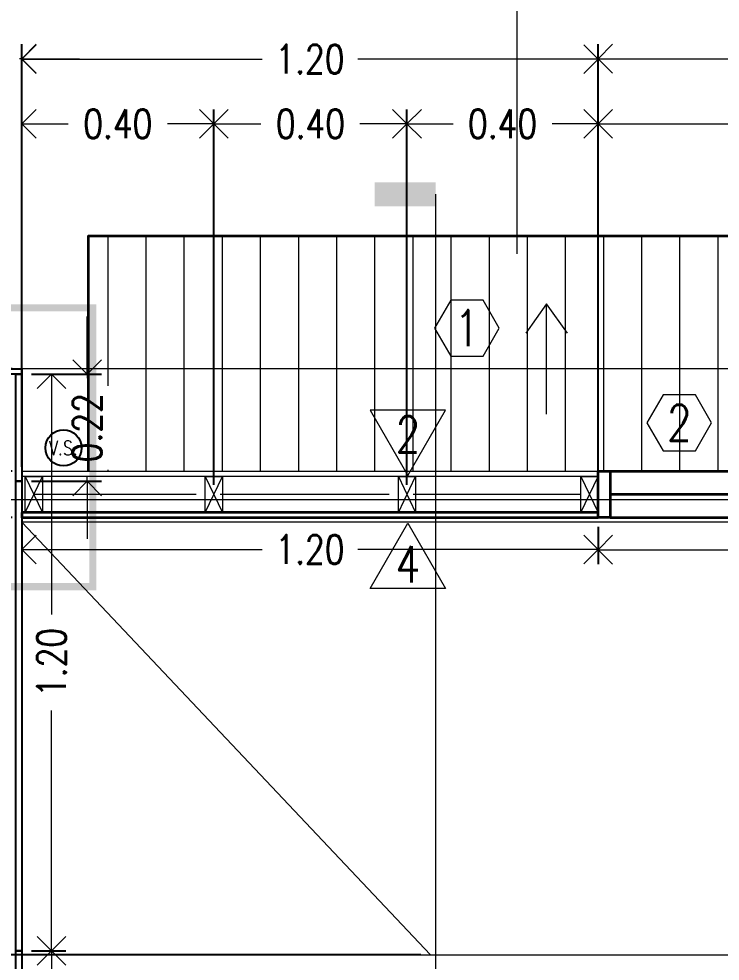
# Model space of a CAD drawing. Header units: metres. Extents: x -2 to 690, y -116 to 73.
# Drawn here: x 463.841 to 465.301, y 49.24 to 51.201 of the extents above; entities that cross this region are included whole.
import ezdxf

# ---------------------------------------------------------------- set-up
doc = ezdxf.new("R2010")
doc.units = ezdxf.units.M
doc.header["$LTSCALE"] = 5
doc.header["$MEASUREMENT"] = 0
doc.layers.get('0').update_dxf_attribs({"color": 30})
doc.layers.get('DEFPOINTS').update_dxf_attribs({"color": 210})
for name, color, linetype, lineweight in [('A-ANNO-DIMS', 3, 'Continuous', 18), ('A-ANNO-SYMB', 3, 'Continuous', 18), ('A-ANNO-TEXT', 3, 'Continuous', 18), ('A-DETL-MBND', 3, 'Continuous', 18), ('A-DETL-MCUT', 4, 'Continuous', 25), ('A-ELEV-IDEN', 3, 'Continuous', 18), ('A-ELEV-MBE1', 7, 'Continuous', 35), ('A-ELEV-MBE2', 4, 'Continuous', 25), ('A-FLOR-PATT', 8, 'Continuous', 18), ('A-FURN', 8, 'Continuous', 18), ('A-SECT-MCUT', 7, 'Continuous', 35), ('A-WALL-PATT', 8, 'Continuous', 18), ('A-WALL-STUD', 3, 'Continuous', 18)]:
    doc.layers.add(name, color=color, linetype=linetype, lineweight=lineweight)
doc.styles.add('E-ROMANS', font='romans.shx', dxfattribs={"width": 0.8})
doc.dimstyles.new('E-0050_ARW_12', dxfattribs={"dimscale": 0.001, "dimtxt": 60, "dimasz": 60, "dimexe": 30, "dimexo": 20, "dimgap": 30, "dimtad": 0, "dimzin": 0, "dimdsep": 46, "dimtxsty": 'E-ROMANS', "dimblk": 'OPEN90', "dimcen": 30, "dimclrd": 256, "dimclre": 256, "dimclrt": 256, "dimadec": 0, "dimazin": 0, "dimtfac": 1, "dimtmove": 1, "dimatfit": 3, "dimldrblk": 'OPEN90', "dimfxl": 1, "dimtfill": 1, "dimtolj": 1, "dimtzin": 0, "dimlwd": -1, "dimarcsym": 0})

# ---------------------------------------------------------------- blocks, each defined once
blk = doc.blocks.new('_Open90')
at = {"color": 0, "linetype": 'ByBlock', "lineweight": -2}
for p, q in [((-0.5, 0.5), (0, 0)), ((0, 0), (-1, 0)), ((0, 0), (-0.5, -0.5))]:
    blk.add_line(p, q, dxfattribs=at)
blk = doc.blocks.new('*D1261')
at = {"layer": 'A-ANNO-DIMS', "lineweight": -2, "transparency": 16777216}
for p, q in [((463.8666, 49.2615), (463.9384, 49.2615)), ((463.8666, 48.0615), (463.9384, 48.0615))]:
    blk.add_line(p, q, dxfattribs=at)
at = {"layer": 'A-ANNO-DIMS', "transparency": 16777216}
for p, q in [((463.9084, 49.2015), (463.9084, 48.7613)), ((463.9084, 48.1215), (463.9084, 48.5618))]:
    blk.add_line(p, q, dxfattribs=at)
at = {"layer": 'DEFPOINTS', "color": 0, "transparency": 16777216}
for p in [(463.8466, 49.2615), (463.9084, 49.2615), (463.8466, 48.0615)]:
    blk.add_point(p, dxfattribs=at)
at = {"layer": 'A-ANNO-DIMS', "transparency": 16777216, "xscale": 0.06, "yscale": 0.06, "zscale": 0.06}
for p, rotation in [((463.9084, 49.2615), 90), ((463.9084, 48.0615), 270)]:
    blk.add_blockref('_Open90', p, dxfattribs=dict(at, rotation=rotation))
at = {"layer": 'A-ANNO-DIMS', "transparency": 16777216, "insert": (463.9084, 48.6615), "char_height": 0.06, "attachment_point": 5, "rotation": 90, "style": 'E-ROMANS', "bg_fill": 3, "box_fill_scale": 1.25, "bg_fill_color": 256, "bg_fill_true_color": 13158600, "bg_fill_transparency": 0}
blk.add_mtext('\\A1;1.20', dxfattribs=at)
blk = doc.blocks.new('*D1262')
at = {"layer": 'A-ANNO-DIMS', "transparency": 16777216}
for p, q in [((463.9826, 50.5215), (463.9826, 50.5815)), ((463.9826, 50.4615), (463.9826, 50.4532)), ((463.9826, 50.2385), (463.9826, 50.2469)), ((463.9826, 50.1785), (463.9826, 50.1185))]:
    blk.add_line(p, q, dxfattribs=at)
at = {"layer": 'A-ANNO-DIMS', "lineweight": -2, "transparency": 16777216}
for p, q in [((463.8666, 50.4615), (464.0126, 50.4615)), ((463.8666, 50.2385), (464.0126, 50.2385))]:
    blk.add_line(p, q, dxfattribs=at)
at = {"layer": 'DEFPOINTS', "color": 0, "transparency": 16777216}
for p in [(463.8466, 50.4615), (463.9826, 50.4615), (463.8466, 50.2385)]:
    blk.add_point(p, dxfattribs=at)
at = {"layer": 'A-ANNO-DIMS', "transparency": 16777216, "xscale": 0.06, "yscale": 0.06, "zscale": 0.06}
for p, rotation in [((463.9826, 50.4615), 270), ((463.9826, 50.2385), 90)]:
    blk.add_blockref('_Open90', p, dxfattribs=dict(at, rotation=rotation))
at = {"layer": 'A-ANNO-DIMS', "transparency": 16777216, "insert": (463.9826, 50.35), "char_height": 0.06, "attachment_point": 5, "rotation": 90, "style": 'E-ROMANS', "bg_fill": 3, "box_fill_scale": 1.25, "bg_fill_color": 256, "bg_fill_true_color": 13158600, "bg_fill_transparency": 0}
blk.add_mtext('\\A1;0.22', dxfattribs=at)
blk = doc.blocks.new('*D1263')
at = {"layer": 'A-ANNO-DIMS', "lineweight": -2, "transparency": 16777216}
for p, q in [((463.8466, 50.2685), (463.8466, 51.1469)), ((465.0466, 50.2585), (465.0466, 51.1469))]:
    blk.add_line(p, q, dxfattribs=at)
at = {"layer": 'A-ANNO-DIMS', "transparency": 16777216}
for p, q in [((463.9066, 51.1169), (464.3469, 51.1169)), ((464.9866, 51.1169), (464.5463, 51.1169))]:
    blk.add_line(p, q, dxfattribs=at)
at = {"layer": 'DEFPOINTS', "color": 0, "transparency": 16777216}
for p in [(465.0466, 51.1169), (463.8466, 50.2485), (465.0466, 50.2385)]:
    blk.add_point(p, dxfattribs=at)
at = {"layer": 'A-ANNO-DIMS', "transparency": 16777216, "xscale": 0.06, "yscale": 0.06, "zscale": 0.06, "rotation": 180}
blk.add_blockref('_Open90', (463.8466, 51.1169), dxfattribs=at)
at = {"layer": 'A-ANNO-DIMS', "transparency": 16777216, "xscale": 0.06, "yscale": 0.06, "zscale": 0.06}
blk.add_blockref('_Open90', (465.0466, 51.1169), dxfattribs=at)
at = {"layer": 'A-ANNO-DIMS', "transparency": 16777216, "insert": (464.4466, 51.1169), "char_height": 0.06, "attachment_point": 5, "style": 'E-ROMANS', "bg_fill": 3, "box_fill_scale": 1.25, "bg_fill_color": 256, "bg_fill_true_color": 13158600, "bg_fill_transparency": 0}
blk.add_mtext('\\A1;1.20', dxfattribs=at)
blk = doc.blocks.new('*D678')
at = {"layer": 'A-ANNO-DIMS', "lineweight": -2, "transparency": 16777216}
for p, q in [((463.8465, 50.1394), (463.8465, 50.0668)), ((465.0465, 50.1394), (465.0465, 50.0668))]:
    blk.add_line(p, q, dxfattribs=at)
at = {"layer": 'A-ANNO-DIMS', "transparency": 16777216}
for p, q in [((463.9065, 50.0968), (464.3468, 50.0968)), ((464.9865, 50.0968), (464.5462, 50.0968))]:
    blk.add_line(p, q, dxfattribs=at)
at = {"layer": 'DEFPOINTS', "color": 0, "transparency": 16777216}
for p in [(463.8465, 50.1594), (465.0465, 50.1594), (465.0465, 50.0968)]:
    blk.add_point(p, dxfattribs=at)
at = {"layer": 'A-ANNO-DIMS', "transparency": 16777216, "xscale": 0.06, "yscale": 0.06, "zscale": 0.06, "rotation": 180}
blk.add_blockref('_Open90', (463.8465, 50.0968), dxfattribs=at)
at = {"layer": 'A-ANNO-DIMS', "transparency": 16777216, "xscale": 0.06, "yscale": 0.06, "zscale": 0.06}
blk.add_blockref('_Open90', (465.0465, 50.0968), dxfattribs=at)
at = {"layer": 'A-ANNO-DIMS', "transparency": 16777216, "insert": (464.4465, 50.0968), "char_height": 0.06, "attachment_point": 5, "style": 'E-ROMANS', "bg_fill": 3, "box_fill_scale": 1.25, "bg_fill_color": 256, "bg_fill_true_color": 13158600, "bg_fill_transparency": 0}
blk.add_mtext('\\A1;1.20', dxfattribs=at)
blk = doc.blocks.new('*D639')
at = {"layer": 'A-ANNO-DIMS', "lineweight": -2, "transparency": 16777216}
for p, q in [((465.0466, 50.2695), (465.0466, 51.1479)), ((465.8936, 50.2695), (465.8936, 51.1479))]:
    blk.add_line(p, q, dxfattribs=at)
at = {"layer": 'A-ANNO-DIMS', "transparency": 16777216}
for p, q in [((465.1066, 51.1179), (465.3669, 51.1179)), ((465.8336, 51.1179), (465.5732, 51.1179))]:
    blk.add_line(p, q, dxfattribs=at)
at = {"layer": 'DEFPOINTS', "color": 0, "transparency": 16777216}
for p in [(465.8936, 51.1179), (465.0466, 50.2495), (465.8936, 50.2495)]:
    blk.add_point(p, dxfattribs=at)
at = {"layer": 'A-ANNO-DIMS', "transparency": 16777216, "xscale": 0.06, "yscale": 0.06, "zscale": 0.06, "rotation": 180}
blk.add_blockref('_Open90', (465.0466, 51.1179), dxfattribs=at)
at = {"layer": 'A-ANNO-DIMS', "transparency": 16777216, "xscale": 0.06, "yscale": 0.06, "zscale": 0.06}
blk.add_blockref('_Open90', (465.8936, 51.1179), dxfattribs=at)
at = {"layer": 'A-ANNO-DIMS', "transparency": 16777216, "insert": (465.4701, 51.1179), "char_height": 0.06, "attachment_point": 5, "style": 'E-ROMANS', "bg_fill": 3, "box_fill_scale": 1.25, "bg_fill_color": 256, "bg_fill_true_color": 13158600, "bg_fill_transparency": 0}
blk.add_mtext('\\A1;0.85', dxfattribs=at)
blk = doc.blocks.new('*D641')
at = {"layer": 'A-ANNO-DIMS', "lineweight": -2, "transparency": 16777216}
for p, q in [((463.8466, 50.2685), (463.8466, 51.0123)), ((464.2466, 50.231), (464.2466, 51.0123))]:
    blk.add_line(p, q, dxfattribs=at)
at = {"layer": 'A-ANNO-DIMS', "transparency": 16777216}
for p, q in [((463.9066, 50.9823), (463.9434, 50.9823)), ((464.1866, 50.9823), (464.1497, 50.9823))]:
    blk.add_line(p, q, dxfattribs=at)
at = {"layer": 'DEFPOINTS', "color": 0, "transparency": 16777216}
for p in [(464.2466, 50.9823), (463.8466, 50.2485), (464.2466, 50.211)]:
    blk.add_point(p, dxfattribs=at)
at = {"layer": 'A-ANNO-DIMS', "transparency": 16777216, "xscale": 0.06, "yscale": 0.06, "zscale": 0.06, "rotation": 180}
blk.add_blockref('_Open90', (463.8466, 50.9823), dxfattribs=at)
at = {"layer": 'A-ANNO-DIMS', "transparency": 16777216, "xscale": 0.06, "yscale": 0.06, "zscale": 0.06}
blk.add_blockref('_Open90', (464.2466, 50.9823), dxfattribs=at)
at = {"layer": 'A-ANNO-DIMS', "transparency": 16777216, "insert": (464.0466, 50.9823), "char_height": 0.06, "attachment_point": 5, "style": 'E-ROMANS', "bg_fill": 3, "box_fill_scale": 1.25, "bg_fill_color": 256, "bg_fill_true_color": 13158600, "bg_fill_transparency": 0}
blk.add_mtext('\\A1;0.40', dxfattribs=at)
blk = doc.blocks.new('*D642')
at = {"layer": 'A-ANNO-DIMS', "lineweight": -2, "transparency": 16777216}
for p, q in [((464.2466, 50.231), (464.2466, 51.0123)), ((464.6486, 50.231), (464.6486, 51.0123))]:
    blk.add_line(p, q, dxfattribs=at)
at = {"layer": 'A-ANNO-DIMS', "transparency": 16777216}
for p, q in [((464.3066, 50.9823), (464.3444, 50.9823)), ((464.5886, 50.9823), (464.5507, 50.9823))]:
    blk.add_line(p, q, dxfattribs=at)
at = {"layer": 'DEFPOINTS', "color": 0, "transparency": 16777216}
for p in [(464.6486, 50.9823), (464.2466, 50.211), (464.6486, 50.211)]:
    blk.add_point(p, dxfattribs=at)
at = {"layer": 'A-ANNO-DIMS', "transparency": 16777216, "xscale": 0.06, "yscale": 0.06, "zscale": 0.06, "rotation": 180}
blk.add_blockref('_Open90', (464.2466, 50.9823), dxfattribs=at)
at = {"layer": 'A-ANNO-DIMS', "transparency": 16777216, "xscale": 0.06, "yscale": 0.06, "zscale": 0.06}
blk.add_blockref('_Open90', (464.6486, 50.9823), dxfattribs=at)
at = {"layer": 'A-ANNO-DIMS', "transparency": 16777216, "insert": (464.4476, 50.9823), "char_height": 0.06, "attachment_point": 5, "style": 'E-ROMANS', "bg_fill": 3, "box_fill_scale": 1.25, "bg_fill_color": 256, "bg_fill_true_color": 13158600, "bg_fill_transparency": 0}
blk.add_mtext('\\A1;0.40', dxfattribs=at)
blk = doc.blocks.new('*D1250')
at = {"layer": 'A-ANNO-DIMS', "lineweight": -2, "transparency": 16777216}
for p, q in [((464.6486, 50.231), (464.6486, 51.0123)), ((465.0466, 50.2685), (465.0466, 51.0123))]:
    blk.add_line(p, q, dxfattribs=at)
at = {"layer": 'A-ANNO-DIMS', "transparency": 16777216}
for p, q in [((464.7086, 50.9823), (464.7444, 50.9823)), ((464.9866, 50.9823), (464.9507, 50.9823))]:
    blk.add_line(p, q, dxfattribs=at)
at = {"layer": 'DEFPOINTS', "color": 0, "transparency": 16777216}
for p in [(465.0466, 50.9823), (465.0466, 50.2485), (464.6486, 50.211)]:
    blk.add_point(p, dxfattribs=at)
at = {"layer": 'A-ANNO-DIMS', "transparency": 16777216, "xscale": 0.06, "yscale": 0.06, "zscale": 0.06, "rotation": 180}
blk.add_blockref('_Open90', (464.6486, 50.9823), dxfattribs=at)
at = {"layer": 'A-ANNO-DIMS', "transparency": 16777216, "xscale": 0.06, "yscale": 0.06, "zscale": 0.06}
blk.add_blockref('_Open90', (465.0466, 50.9823), dxfattribs=at)
at = {"layer": 'A-ANNO-DIMS', "transparency": 16777216, "insert": (464.8476, 50.9823), "char_height": 0.06, "attachment_point": 5, "style": 'E-ROMANS', "bg_fill": 3, "box_fill_scale": 1.25, "bg_fill_color": 256, "bg_fill_true_color": 13158600, "bg_fill_transparency": 0}
blk.add_mtext('\\A1;0.40', dxfattribs=at)
blk = doc.blocks.new('*D1251')
at = {"layer": 'A-ANNO-DIMS', "lineweight": -2, "transparency": 16777216}
for p, q in [((465.0466, 50.2685), (465.0466, 51.0123)), ((465.8936, 50.2685), (465.8936, 51.0123))]:
    blk.add_line(p, q, dxfattribs=at)
at = {"layer": 'A-ANNO-DIMS', "transparency": 16777216}
for p, q in [((465.1066, 50.9823), (465.3669, 50.9823)), ((465.8336, 50.9823), (465.5732, 50.9823))]:
    blk.add_line(p, q, dxfattribs=at)
at = {"layer": 'DEFPOINTS', "color": 0, "transparency": 16777216}
for p in [(465.8936, 50.9823), (465.0466, 50.2485), (465.8936, 50.2485)]:
    blk.add_point(p, dxfattribs=at)
at = {"layer": 'A-ANNO-DIMS', "transparency": 16777216, "xscale": 0.06, "yscale": 0.06, "zscale": 0.06, "rotation": 180}
blk.add_blockref('_Open90', (465.0466, 50.9823), dxfattribs=at)
at = {"layer": 'A-ANNO-DIMS', "transparency": 16777216, "xscale": 0.06, "yscale": 0.06, "zscale": 0.06}
blk.add_blockref('_Open90', (465.8936, 50.9823), dxfattribs=at)
at = {"layer": 'A-ANNO-DIMS', "transparency": 16777216, "insert": (465.4701, 50.9823), "char_height": 0.06, "attachment_point": 5, "style": 'E-ROMANS', "bg_fill": 3, "box_fill_scale": 1.25, "bg_fill_color": 256, "bg_fill_true_color": 13158600, "bg_fill_transparency": 0}
blk.add_mtext('\\A1;0.85', dxfattribs=at)
blk = doc.blocks.new('*D638')
at = {"layer": 'A-ANNO-DIMS', "lineweight": -2, "transparency": 16777216}
for p, q in [((464.6776, 49.2535), (463.24, 49.2535)), ((464.7266, 48.8035), (463.24, 48.8035))]:
    blk.add_line(p, q, dxfattribs=at)
at = {"layer": 'A-ANNO-DIMS', "transparency": 16777216}
for p, q in [((463.27, 49.1935), (463.27, 49.1317)), ((463.27, 48.8635), (463.27, 48.9254))]:
    blk.add_line(p, q, dxfattribs=at)
at = {"layer": 'DEFPOINTS', "color": 0, "transparency": 16777216}
for p in [(463.27, 49.2535), (464.6976, 49.2535), (464.7466, 48.8035)]:
    blk.add_point(p, dxfattribs=at)
at = {"layer": 'A-ANNO-DIMS', "transparency": 16777216, "xscale": 0.06, "yscale": 0.06, "zscale": 0.06}
for p, rotation in [((463.27, 49.2535), 90), ((463.27, 48.8035), 270)]:
    blk.add_blockref('_Open90', p, dxfattribs=dict(at, rotation=rotation))
at = {"layer": 'A-ANNO-DIMS', "transparency": 16777216, "insert": (463.27, 49.0285), "char_height": 0.06, "attachment_point": 5, "rotation": 90, "style": 'E-ROMANS', "bg_fill": 3, "box_fill_scale": 1.25, "bg_fill_color": 256, "bg_fill_true_color": 13158600, "bg_fill_transparency": 0}
blk.add_mtext('\\A1;0.45', dxfattribs=at)
blk = doc.blocks.new('*D1244')
at = {"layer": 'A-ANNO-DIMS', "lineweight": -2, "transparency": 16777216}
for p, q in [((463.8266, 50.1635), (463.24, 50.1635)), ((464.6776, 49.2535), (463.24, 49.2535))]:
    blk.add_line(p, q, dxfattribs=at)
at = {"layer": 'A-ANNO-DIMS', "transparency": 16777216}
for p, q in [((463.27, 50.1035), (463.27, 49.8048)), ((463.27, 49.3135), (463.27, 49.6123))]:
    blk.add_line(p, q, dxfattribs=at)
at = {"layer": 'DEFPOINTS', "color": 0, "transparency": 16777216}
for p in [(463.27, 50.1635), (463.8466, 50.1635), (464.6976, 49.2535)]:
    blk.add_point(p, dxfattribs=at)
at = {"layer": 'A-ANNO-DIMS', "transparency": 16777216, "xscale": 0.06, "yscale": 0.06, "zscale": 0.06}
for p, rotation in [((463.27, 50.1635), 90), ((463.27, 49.2535), 270)]:
    blk.add_blockref('_Open90', p, dxfattribs=dict(at, rotation=rotation))
at = {"layer": 'A-ANNO-DIMS', "transparency": 16777216, "insert": (463.27, 49.7085), "char_height": 0.06, "attachment_point": 5, "rotation": 90, "style": 'E-ROMANS', "bg_fill": 3, "box_fill_scale": 1.25, "bg_fill_color": 256, "bg_fill_true_color": 13158600, "bg_fill_transparency": 0}
blk.add_mtext('\\A1;0.91', dxfattribs=at)
blk = doc.blocks.new('*D1245')
at = {"layer": 'A-ANNO-DIMS', "transparency": 16777216}
for p, q in [((463.27, 50.3195), (463.27, 50.3795)), ((463.165, 50.243), (463.165, 50.303)), ((463.27, 50.1635), (463.27, 50.2595)), ((463.27, 50.1635), (463.27, 50.2595)), ((463.27, 50.2115), (463.165, 50.243)), ((463.27, 50.1035), (463.27, 50.0435))]:
    blk.add_line(p, q, dxfattribs=at)
at = {"layer": 'A-ANNO-DIMS', "lineweight": -2, "transparency": 16777216}
for p, q in [((463.8266, 50.2595), (463.24, 50.2595)), ((463.8266, 50.1635), (463.24, 50.1635))]:
    blk.add_line(p, q, dxfattribs=at)
at = {"layer": 'DEFPOINTS', "color": 0, "transparency": 16777216}
for p in [(463.27, 50.2595), (463.8466, 50.2595), (463.8466, 50.1635)]:
    blk.add_point(p, dxfattribs=at)
at = {"layer": 'A-ANNO-DIMS', "transparency": 16777216, "xscale": 0.06, "yscale": 0.06, "zscale": 0.06}
for p, rotation in [((463.27, 50.2595), 270), ((463.27, 50.1635), 90)]:
    blk.add_blockref('_Open90', p, dxfattribs=dict(at, rotation=rotation))
at = {"layer": 'A-ANNO-DIMS', "transparency": 16777216, "insert": (463.165, 50.4062), "char_height": 0.06, "attachment_point": 5, "rotation": 90, "style": 'E-ROMANS', "bg_fill": 3, "box_fill_scale": 1.25, "bg_fill_color": 256, "bg_fill_true_color": 13158600, "bg_fill_transparency": 0}
blk.add_mtext('\\A1;0.10', dxfattribs=at)
blk = doc.blocks.new('*D1246')
at = {"layer": 'A-ANNO-DIMS', "transparency": 16777216}
for p, q in [((463.27, 50.5325), (463.27, 50.5925)), ((463.27, 50.4725), (463.27, 50.4623)), ((463.27, 50.2595), (463.27, 50.2697)), ((463.27, 50.1995), (463.27, 50.1395))]:
    blk.add_line(p, q, dxfattribs=at)
at = {"layer": 'A-ANNO-DIMS', "lineweight": -2, "transparency": 16777216}
for p, q in [((463.8266, 50.4725), (463.24, 50.4725)), ((463.8266, 50.2595), (463.24, 50.2595))]:
    blk.add_line(p, q, dxfattribs=at)
at = {"layer": 'DEFPOINTS', "color": 0, "transparency": 16777216}
for p in [(463.27, 50.4725), (463.8466, 50.4725), (463.8466, 50.2595)]:
    blk.add_point(p, dxfattribs=at)
at = {"layer": 'A-ANNO-DIMS', "transparency": 16777216, "xscale": 0.06, "yscale": 0.06, "zscale": 0.06}
for p, rotation in [((463.27, 50.4725), 270), ((463.27, 50.2595), 90)]:
    blk.add_blockref('_Open90', p, dxfattribs=dict(at, rotation=rotation))
at = {"layer": 'A-ANNO-DIMS', "transparency": 16777216, "insert": (463.27, 50.366), "char_height": 0.06, "attachment_point": 5, "rotation": 90, "style": 'E-ROMANS', "bg_fill": 3, "box_fill_scale": 1.25, "bg_fill_color": 256, "bg_fill_true_color": 13158600, "bg_fill_transparency": 0}
blk.add_mtext('\\A1;0.21', dxfattribs=at)
blk = doc.blocks.new('*D1155')
at = {"layer": 'A-ANNO-DIMS', "lineweight": -2, "transparency": 16777216}
for p, q in [((463.8666, 50.4615), (463.9384, 50.4615)), ((463.8666, 49.2615), (463.9384, 49.2615))]:
    blk.add_line(p, q, dxfattribs=at)
at = {"layer": 'A-ANNO-DIMS', "transparency": 16777216}
for p, q in [((463.9084, 50.4015), (463.9084, 49.9612)), ((463.9084, 49.3215), (463.9084, 49.7618))]:
    blk.add_line(p, q, dxfattribs=at)
at = {"layer": 'DEFPOINTS', "color": 0, "transparency": 16777216}
for p in [(463.8466, 50.4615), (463.9084, 50.4615), (463.8466, 49.2615)]:
    blk.add_point(p, dxfattribs=at)
at = {"layer": 'A-ANNO-DIMS', "transparency": 16777216, "xscale": 0.06, "yscale": 0.06, "zscale": 0.06}
for p, rotation in [((463.9084, 50.4615), 90), ((463.9084, 49.2615), 270)]:
    blk.add_blockref('_Open90', p, dxfattribs=dict(at, rotation=rotation))
at = {"layer": 'A-ANNO-DIMS', "transparency": 16777216, "insert": (463.9084, 49.8615), "char_height": 0.06, "attachment_point": 5, "rotation": 90, "style": 'E-ROMANS', "bg_fill": 3, "box_fill_scale": 1.25, "bg_fill_color": 256, "bg_fill_true_color": 13158600, "bg_fill_transparency": 0}
blk.add_mtext('\\A1;1.20', dxfattribs=at)
blk = doc.blocks.new('*D1416')
at = {"layer": 'A-ANNO-DIMS', "lineweight": -2, "transparency": 16777216}
for p, q in [((465.0466, 50.1435), (465.0466, 50.0662)), ((465.8936, 50.1435), (465.8936, 50.0662))]:
    blk.add_line(p, q, dxfattribs=at)
at = {"layer": 'A-ANNO-DIMS', "transparency": 16777216}
for p, q in [((465.1066, 50.0962), (465.3669, 50.0962)), ((465.8336, 50.0962), (465.5732, 50.0962))]:
    blk.add_line(p, q, dxfattribs=at)
at = {"layer": 'DEFPOINTS', "color": 0, "transparency": 16777216}
for p in [(465.0466, 50.1635), (465.8936, 50.1635), (465.8936, 50.0962)]:
    blk.add_point(p, dxfattribs=at)
at = {"layer": 'A-ANNO-DIMS', "transparency": 16777216, "xscale": 0.06, "yscale": 0.06, "zscale": 0.06, "rotation": 180}
blk.add_blockref('_Open90', (465.0466, 50.0962), dxfattribs=at)
at = {"layer": 'A-ANNO-DIMS', "transparency": 16777216, "xscale": 0.06, "yscale": 0.06, "zscale": 0.06}
blk.add_blockref('_Open90', (465.8936, 50.0962), dxfattribs=at)
at = {"layer": 'A-ANNO-DIMS', "transparency": 16777216, "insert": (465.4701, 50.0962), "char_height": 0.06, "attachment_point": 5, "style": 'E-ROMANS', "bg_fill": 3, "box_fill_scale": 1.25, "bg_fill_color": 256, "bg_fill_true_color": 13158600, "bg_fill_transparency": 0}
blk.add_mtext('\\A1;0.85', dxfattribs=at)
blk = doc.blocks.new('*D795')
at = {"layer": 'A-ANNO-DIMS', "lineweight": -2, "transparency": 16777216}
for p, q in [((463.6305, 50.4925), (463.6305, 51.1479)), ((463.8466, 50.4925), (463.8466, 51.1479))]:
    blk.add_line(p, q, dxfattribs=at)
at = {"layer": 'A-ANNO-DIMS', "transparency": 16777216}
for p, q in [((463.5705, 51.1179), (463.5105, 51.1179)), ((463.6305, 51.1179), (463.6354, 51.1179)), ((463.8466, 51.1179), (463.8417, 51.1179)), ((463.9066, 51.1179), (463.9666, 51.1179))]:
    blk.add_line(p, q, dxfattribs=at)
at = {"layer": 'DEFPOINTS', "color": 0, "transparency": 16777216}
for p in [(463.8466, 51.1179), (463.6305, 50.4725), (463.8466, 50.4725)]:
    blk.add_point(p, dxfattribs=at)
at = {"layer": 'A-ANNO-DIMS', "transparency": 16777216, "xscale": 0.06, "yscale": 0.06, "zscale": 0.06}
blk.add_blockref('_Open90', (463.6305, 51.1179), dxfattribs=at)
at = {"layer": 'A-ANNO-DIMS', "transparency": 16777216, "xscale": 0.06, "yscale": 0.06, "zscale": 0.06, "rotation": 180}
blk.add_blockref('_Open90', (463.8466, 51.1179), dxfattribs=at)
at = {"layer": 'A-ANNO-DIMS', "transparency": 16777216, "insert": (463.7385, 51.1179), "char_height": 0.06, "attachment_point": 5, "style": 'E-ROMANS', "bg_fill": 3, "box_fill_scale": 1.25, "bg_fill_color": 256, "bg_fill_true_color": 13158600, "bg_fill_transparency": 0}
blk.add_mtext('\\A1;0.22', dxfattribs=at)

msp = doc.modelspace()

# ---------------------------------------------------------------- hatches: boundary and pattern name
at = {"layer": 'A-FLOR-PATT'}
h = msp.add_hatch(dxfattribs=at)
h.set_pattern_fill('LINE', color=256, scale=0.025, angle=90, style=0)
h.set_pattern_definition([(90, (0, 0), (-0.079375, 5e-18), [])])
h.paths.add_polyline_path([(465.8936, 50.7485), (464.7086, 50.7485), (464.7086, 50.4725), (465.8936, 50.4725)])
h.paths.add_polyline_path([(465.8936, 50.4725), (464.7086, 50.4725), (464.7086, 50.2595), (465.0466, 50.2595), (465.0716, 50.2595), (465.0716, 50.2595), (465.8686, 50.2595), (465.8936, 50.2595)])
h.paths.add_polyline_path([(464.7086, 50.4725), (463.9946, 50.4725), (463.9946, 50.2595), (464.7086, 50.2595)])
h.paths.add_polyline_path([(464.7086, 50.7485), (463.9851, 50.7485), (463.9851, 50.5995), (463.9946, 50.5995), (463.9946, 50.4725), (464.7086, 50.4725)])
h.paths.add_polyline_path([(463.9946, 50.5995), (463.9851, 50.5995), (463.9851, 50.4725), (463.9946, 50.4725)], flags=17)
h.paths.add_polyline_path([(463.9946, 50.4725), (463.9851, 50.4725), (463.9851, 50.2595), (463.9946, 50.2595)])

# ---------------------------------------------------------------- linework, layer by layer
at = {"layer": 'A-ANNO-SYMB'}
msp.add_line((478.3225, 50.2), (455.4882, 50.2), dxfattribs=at)
at = {"layer": 'A-DETL-MBND'}
msp.add_lwpolyline([(465.0466, 50.2485), (463.8466, 50.2485), (463.8466, 50.2595), (465.0466, 50.2595)], dxfattribs=at)
at = {"layer": 'A-DETL-MCUT'}
for points in [[(463.8346, 50.2385), (463.8346, 50.4615), (463.8466, 50.4615), (463.8466, 50.2385)], [(463.8346, 49.2615), (463.8346, 50.2385), (463.8466, 50.2385), (463.8466, 49.2615)], [(463.8346, 48.0615), (463.8346, 49.2615), (463.8466, 49.2615), (463.8466, 48.0615)]]:
    msp.add_lwpolyline(points, close=True, dxfattribs=at)
at = {"layer": 'A-ELEV-MBE1'}
for p, q in [((465.0716, 50.2115), (465.8686, 50.2115)), ((465.0716, 50.1635), (465.8686, 50.1635))]:
    msp.add_line(p, q, dxfattribs=at)

# ---------------------------------------------------------------- next in the draw order: dimensions: what is measured, and where the dimension line sits
at = {"layer": 'A-ANNO-DIMS'}
for base, p1, p2, picture, middle in [((463.9826, 50.4615), (463.8466, 50.2385), (463.8466, 50.4615), '*D1262', (463.9826, 50.35)), ((463.9084, 49.2615), (463.8466, 48.0615), (463.8466, 49.2615), '*D1261', (463.9084, 48.6615))]:
    dim = msp.add_linear_dim(base=base, p1=p1, p2=p2, angle=90, dimstyle='E-0050_ARW_12', dxfattribs=at)
    dim.commit()
    dim.dimension.update_dxf_attribs({"geometry": picture, "text_midpoint": middle})

# ---------------------------------------------------------------- next in the draw order: dimensions: what is measured, and where the dimension line sits
for base, p1, p2, picture, middle in [((465.0466, 51.1169), (463.8466, 50.2485), (465.0466, 50.2385), '*D1263', (464.4466, 51.1169)), ((465.0465, 50.0968), (463.8465, 50.1594), (465.0465, 50.1594), '*D678', (464.4465, 50.0968))]:
    dim = msp.add_linear_dim(base=base, p1=p1, p2=p2, dimstyle='E-0050_ARW_12', dxfattribs=at)
    dim.commit()
    dim.dimension.update_dxf_attribs({"geometry": picture, "text_midpoint": middle})
dim = msp.add_linear_dim(base=(463.27, 49.2535), p1=(464.7466, 48.8035), p2=(464.6976, 49.2535), angle=90, dimstyle='E-0050_ARW_12', dxfattribs=at)
dim.commit()
dim.dimension.update_dxf_attribs({"geometry": '*D638', "text_midpoint": (463.27, 49.0285)})

# ---------------------------------------------------------------- next in the draw order: linework, layer by layer
at = {"layer": 'A-DETL-MCUT'}
msp.add_lwpolyline([(463.7325, 50.4725), (463.8466, 50.4725), (463.8466, 50.4615), (463.7325, 50.4615)], dxfattribs=at)
at = {"layer": 'A-ELEV-IDEN'}
msp.add_line((469.9296, 50.4725), (463.8466, 50.4725), dxfattribs=at)
at = {"layer": 'A-SECT-MCUT'}
msp.add_lwpolyline([(463.8466, 50.1735), (463.8466, 50.1635), (465.0466, 50.1635), (465.0466, 50.1735)], close=True, dxfattribs=at)

# ---------------------------------------------------------------- next in the draw order: dimensions: what is measured, and where the dimension line sits
at = {"layer": 'A-ANNO-DIMS'}
for base, p1, p2, picture, middle in [((465.8936, 51.1179), (465.0466, 50.2495), (465.8936, 50.2495), '*D639', (465.4701, 51.1179)), ((464.2466, 50.9823), (463.8466, 50.2485), (464.2466, 50.211), '*D641', (464.0466, 50.9823))]:
    dim = msp.add_linear_dim(base=base, p1=p1, p2=p2, dimstyle='E-0050_ARW_12', dxfattribs=at)
    dim.commit()
    dim.dimension.update_dxf_attribs({"geometry": picture, "text_midpoint": middle})
dim = msp.add_linear_dim(base=(463.27, 50.1635), p1=(464.6976, 49.2535), p2=(463.8466, 50.1635), angle=90, dimstyle='E-0050_ARW_12', dxfattribs=at)
dim.commit()
dim.dimension.update_dxf_attribs({"geometry": '*D1244', "text_midpoint": (463.27, 49.7085)})

# ---------------------------------------------------------------- next in the draw order: linework, layer by layer
at = {"layer": 'A-ANNO-TEXT'}
msp.add_lwpolyline([(464.6506, 50.1515), (464.729, 50.0157), (464.5722, 50.0157)], close=True, dxfattribs=at)
at = {"layer": 'A-ELEV-MBE1'}
msp.add_line((465.0716, 50.2595), (465.8686, 50.2595), dxfattribs=at)
msp.add_lwpolyline([(465.0466, 50.2595), (465.0716, 50.2595), (465.0716, 50.1635), (465.0466, 50.1635)], close=True, dxfattribs=at)
at = {"layer": 'A-ELEV-MBE2', "ltscale": 0.05}
msp.add_circle((463.9334, 50.308), 0.0375, dxfattribs=at)

# ---------------------------------------------------------------- next in the draw order: texts
at = {"layer": 'A-ANNO-TEXT', "insert": (463.9334, 50.308), "char_height": 0.03, "attachment_point": 5, "style": 'E-ROMANS'}
msp.add_mtext('\\pi-0.09,l0.09,t0.09;V.S.', dxfattribs=at)
at = {"layer": 'A-ANNO-TEXT', "insert": (464.6506, 50.0658), "char_height": 0.075, "attachment_point": 5, "rotation": 359.9995, "style": 'E-ROMANS'}
msp.add_mtext('\\pi-0.45,l0.45,t0.45;4', dxfattribs=at)

# ---------------------------------------------------------------- next in the draw order: dimensions: what is measured, and where the dimension line sits
at = {"layer": 'A-ANNO-DIMS'}
dim = msp.add_linear_dim(base=(464.6486, 50.9823), p1=(464.2466, 50.211), p2=(464.6486, 50.211), dimstyle='E-0050_ARW_12', dxfattribs=at)
dim.commit()
dim.dimension.update_dxf_attribs({"geometry": '*D642', "text_midpoint": (464.4476, 50.9823)})
dim = msp.add_linear_dim(base=(463.27, 50.2595), p1=(463.8466, 50.1635), p2=(463.8466, 50.2595), angle=90, dimstyle='E-0050_ARW_12', dxfattribs=at)
dim.commit()
dim.dimension.update_dxf_attribs({"geometry": '*D1245', "text_midpoint": (463.165, 50.333)})

# ---------------------------------------------------------------- next in the draw order: linework, layer by layer
at = {"layer": 'A-WALL-PATT', "ltscale": 0.1}
msp.add_line((464.6116, 50.2109), (464.2596, 50.2109), dxfattribs=at)
at = {"layer": 'A-WALL-STUD'}
for p, q in [((464.2286, 50.1735), (464.2646, 50.2485)), ((464.2286, 50.2485), (464.2646, 50.1735))]:
    msp.add_line(p, q, dxfattribs=at)
msp.add_lwpolyline([(464.2286, 50.1735), (464.2286, 50.2485), (464.2646, 50.2485), (464.2646, 50.1735)], close=True, dxfattribs=at)

# ---------------------------------------------------------------- next in the draw order: dimensions: what is measured, and where the dimension line sits
at = {"layer": 'A-ANNO-DIMS'}
for base, p1, p2, picture, middle in [((465.0466, 50.9823), (464.6486, 50.211), (465.0466, 50.2485), '*D1250', (464.8476, 50.9823)), ((465.8936, 50.0962), (465.0466, 50.1635), (465.8936, 50.1635), '*D1416', (465.4701, 50.0962))]:
    dim = msp.add_linear_dim(base=base, p1=p1, p2=p2, dimstyle='E-0050_ARW_12', dxfattribs=at)
    dim.commit()
    dim.dimension.update_dxf_attribs({"geometry": picture, "text_midpoint": middle})
dim = msp.add_linear_dim(base=(463.27, 50.4725), p1=(463.8466, 50.2595), p2=(463.8466, 50.4725), angle=90, dimstyle='E-0050_ARW_12', dxfattribs=at)
dim.commit()
dim.dimension.update_dxf_attribs({"geometry": '*D1246', "text_midpoint": (463.27, 50.366)})

# ---------------------------------------------------------------- next in the draw order: linework, layer by layer
at = {"layer": 'A-ANNO-SYMB'}
msp.add_line((464.878, 50.7116), (464.878, 52.3999), dxfattribs=at)
at = {"layer": 'A-ANNO-SYMB', "const_width": 0.05}
msp.add_lwpolyline([(464.7086, 50.836), (464.581, 50.836)], dxfattribs=at)
at = {"layer": 'A-ANNO-SYMB'}
msp.add_lwpolyline([(464.7086, 42.4919), (464.7086, 50.836)], dxfattribs=at)
at = {"layer": 'A-ANNO-TEXT'}
for points in [[(464.807, 50.4992), (464.8406, 50.5575), (464.807, 50.6158), (464.7396, 50.6158), (464.706, 50.5575), (464.7396, 50.4992)], [(464.6506, 50.2505), (464.729, 50.3864), (464.5722, 50.3864)]]:
    msp.add_lwpolyline(points, close=True, dxfattribs=at)
for points in [[(464.9828, 50.5469), (464.9393, 50.6081), (464.8958, 50.5469)], [(464.9393, 50.3783), (464.9393, 50.6081)]]:
    msp.add_lwpolyline(points, dxfattribs=at)
at = {"layer": 'A-WALL-PATT', "ltscale": 0.1}
msp.add_line((465.0106, 50.2109), (464.6616, 50.2109), dxfattribs=at)
at = {"layer": 'A-WALL-STUD'}
for p, q in [((464.6306, 50.1735), (464.6666, 50.2485)), ((464.6306, 50.2485), (464.6666, 50.1735))]:
    msp.add_line(p, q, dxfattribs=at)
msp.add_lwpolyline([(464.6306, 50.1735), (464.6306, 50.2485), (464.6666, 50.2485), (464.6666, 50.1735)], close=True, dxfattribs=at)

# ---------------------------------------------------------------- next in the draw order: texts
at = {"layer": 'A-ANNO-TEXT', "char_height": 0.075, "attachment_point": 5, "rotation": 0.0005, "style": 'E-ROMANS'}
for s, insert in [('\\pi-0.45,l0.45,t0.45;1', (464.7733, 50.5575)), ('\\pi-0.45,l0.45,t0.45;2', (464.6506, 50.3363))]:
    msp.add_mtext(s, dxfattribs=dict(at, insert=insert))

# ---------------------------------------------------------------- next in the draw order: dimensions: what is measured, and where the dimension line sits
at = {"layer": 'A-ANNO-DIMS'}
for base, p1, p2, picture, middle in [((463.8466, 51.1179), (463.6305, 50.4725), (463.8466, 50.4725), '*D795', (463.7385, 51.1179)), ((465.8936, 50.9823), (465.0466, 50.2485), (465.8936, 50.2485), '*D1251', (465.4701, 50.9823))]:
    dim = msp.add_linear_dim(base=base, p1=p1, p2=p2, dimstyle='E-0050_ARW_12', dxfattribs=at)
    dim.commit()
    dim.dimension.update_dxf_attribs({"geometry": picture, "text_midpoint": middle})
dim = msp.add_linear_dim(base=(463.9084, 50.4615), p1=(463.8466, 49.2615), p2=(463.8466, 50.4615), angle=90, dimstyle='E-0050_ARW_12', dxfattribs=at)
dim.commit()
dim.dimension.update_dxf_attribs({"geometry": '*D1155', "text_midpoint": (463.9084, 49.8615)})

# ---------------------------------------------------------------- next in the draw order: linework, layer by layer
at = {"layer": 'A-ANNO-SYMB', "ltscale": 0.5, "const_width": 0.015}
msp.add_lwpolyline([(463.4946, 50.5995), (463.9946, 50.5995), (463.9946, 50.0194), (463.4946, 50.0194), (463.4946, 50.5995)], dxfattribs=at)
at = {"layer": 'A-ANNO-TEXT'}
msp.add_lwpolyline([(465.2491, 50.3021), (465.2828, 50.3604), (465.2491, 50.4187), (465.1818, 50.4187), (465.1482, 50.3604), (465.1818, 50.3021)], close=True, dxfattribs=at)
at = {"layer": 'A-ELEV-MBE1'}
msp.add_lwpolyline([(465.8936, 50.2595), (465.8936, 50.7485), (463.9851, 50.7485), (463.9851, 50.2595)], dxfattribs=at)
at = {"layer": 'A-FURN'}
for p, q in [((463.8466, 50.1535), (463.8466, 49.2535)), ((465.8466, 50.1535), (463.8466, 50.1535)), ((463.8466, 50.1535), (464.6976, 49.2535)), ((463.8466, 49.2535), (465.8466, 49.2535))]:
    msp.add_line(p, q, dxfattribs=at)
at = {"layer": 'A-WALL-PATT', "ltscale": 0.1}
msp.add_line((464.2096, 50.2109), (463.8726, 50.2109), dxfattribs=at)
at = {"layer": 'A-WALL-STUD'}
for p, q in [((463.8536, 50.1735), (463.8896, 50.2485)), ((463.8536, 50.2485), (463.8896, 50.1735)), ((465.0106, 50.1735), (465.0466, 50.2485)), ((465.0106, 50.2485), (465.0466, 50.1735)), ((463.8466, 49.2535), (463.8466, 49.2535))]:
    msp.add_line(p, q, dxfattribs=at)
for points in [[(463.8536, 50.1735), (463.8536, 50.2485), (463.8896, 50.2485), (463.8896, 50.1735)], [(465.0106, 50.1735), (465.0106, 50.2485), (465.0466, 50.2485), (465.0466, 50.1735)]]:
    msp.add_lwpolyline(points, close=True, dxfattribs=at)

# ---------------------------------------------------------------- next in the draw order: texts
at = {"layer": 'A-ANNO-TEXT', "insert": (465.2155, 50.3604), "char_height": 0.075, "attachment_point": 5, "rotation": 0.0005, "style": 'E-ROMANS'}
msp.add_mtext('\\pi-0.45,l0.45,t0.45;2', dxfattribs=at)

doc.saveas('drawing.dxf')
